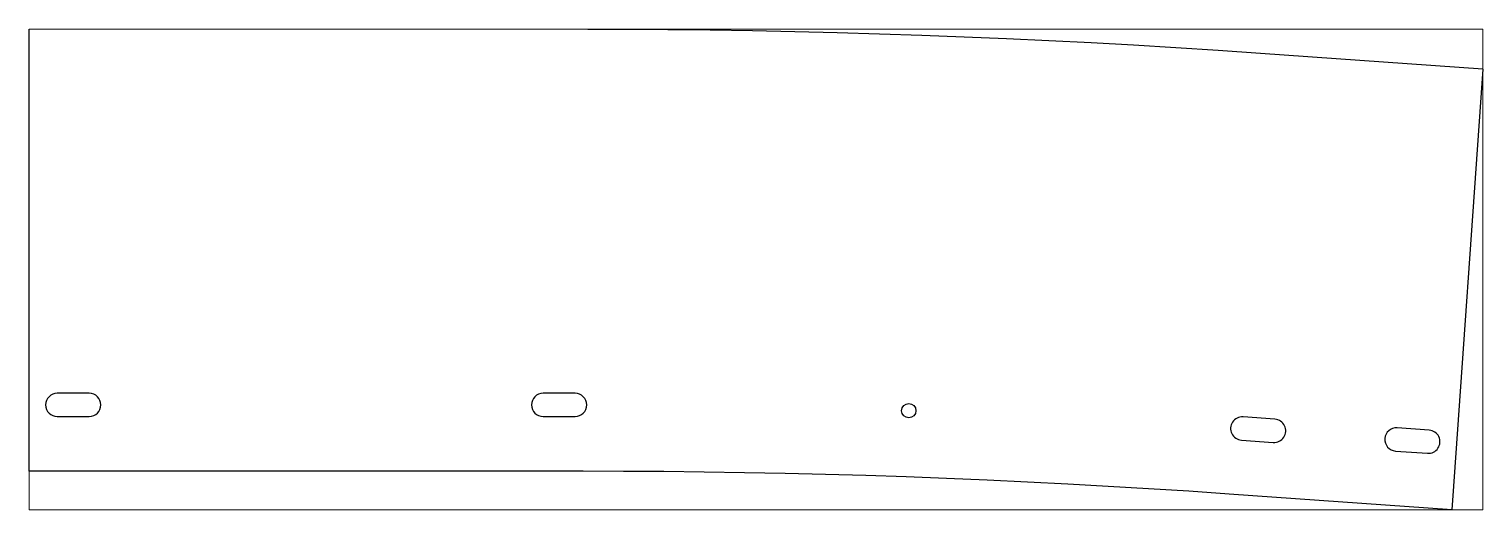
# Paper-space layout 'Layout1' of a CAD drawing. Header units: millimetres. Extents: x 0 to 257, y 55 to 140.
# The model-space entities are those that its viewports show. They can reach past a viewport. Long polylines and large blocks are cut down to what shows.
import ezdxf

# ---------------------------------------------------------------- set-up
doc = ezdxf.new("R2010")
doc.units = ezdxf.units.MM
doc.header["$LTSCALE"] = 10
doc.layers.add('BOLTS', color=6, linetype='Continuous')
doc.layers.add('MEMBERS', color=5, linetype='Continuous')

msp = doc.modelspace()

# ---------------------------------------------------------------- linework, layer by layer
at = {"layer": 'BOLTS', "color": 4, "linetype": 'Continuous'}
for p, q in [((327.25, 35.25), (312.75, 35.25)), ((547.25, 35.25), (532.75, 35.25)), ((312.75, 24.75), (327.25, 24.75)), ((532.75, 24.75), (547.25, 24.75)), ((864.19, 23.53), (849.73, 24.56)), ((848.99, 14.08), (863.45, 13.06)), ((934.02, 18.59), (919.55, 19.61)), ((918.81, 9.14), (933.28, 8.12))]:
    msp.add_line(p, q, dxfattribs=at)
at = {"layer": 'BOLTS', "color": 2, "linetype": 'Continuous'}
msp.add_circle((698.38, 27.39), 3.25, dxfattribs=at)
at = {"layer": 'BOLTS', "color": 4, "linetype": 'Continuous'}
for centre, start, end in [((312.75, 30), 90, 270), ((327.25, 30), 270, 90), ((532.75, 30), 90, 270), ((547.25, 30), 270, 90), ((849.36, 19.32), 85.95137, 265.95204), ((863.82, 18.3), 265.95138, 85.95204), ((919.18, 14.38), 85.95204, 265.95137), ((933.65, 13.35), 265.95137, 85.95204)]:
    msp.add_arc(centre, 5.25, start, end, dxfattribs=at)
at = {"layer": 'MEMBERS', "color": 3, "linetype": 'Continuous'}
for p, q in [((300, 0), (300, 200)), ((300, 200), (550.88, 200)), ((550.88, 200), (570.02, 199.95)), ((570.02, 199.95), (589.21, 199.83)), ((589.21, 199.83), (608.39, 199.62)), ((608.39, 199.62), (627.58, 199.32)), ((627.58, 199.32), (646.76, 198.94)), ((646.76, 198.94), (665.94, 198.47)), ((665.94, 198.47), (685.11, 197.92)), ((685.11, 197.92), (704.29, 197.29)), ((704.29, 197.29), (723.46, 196.57)), ((723.46, 196.57), (742.63, 195.76)), ((742.63, 195.76), (761.8, 194.88)), ((761.8, 194.88), (780.96, 193.9)), ((780.96, 193.9), (800.11, 192.84)), ((800.11, 192.84), (819.26, 191.7)), ((819.26, 191.7), (838.41, 190.47)), ((838.41, 190.47), (857.59, 189.16)), ((857.59, 189.16), (958.37, 182.03)), ((958.37, 182.03), (944.25, -17.47)), ((550.88, 0), (300, 0)), ((569.14, -0.04), (550.88, 0)), ((587.44, -0.16), (569.14, -0.04)), ((605.74, -0.36), (587.44, -0.16)), ((624.04, -0.65), (605.74, -0.36)), ((642.34, -1.01), (624.04, -0.65)), ((660.64, -1.45), (642.34, -1.01)), ((678.93, -1.98), (660.64, -1.45)), ((697.23, -2.58), (678.93, -1.98)), ((715.52, -3.27), (697.23, -2.58)), ((733.8, -4.04), (715.52, -3.27)), ((752.08, -4.89), (733.8, -4.04)), ((770.36, -5.81), (752.08, -4.89)), ((788.64, -6.82), (770.36, -5.81)), ((806.91, -7.91), (788.64, -6.82)), ((825.17, -9.08), (806.91, -7.91)), ((843.47, -10.34), (825.17, -9.08)), ((944.25, -17.47), (843.47, -10.34))]:
    msp.add_line(p, q, dxfattribs=at)

psp = doc.layouts.get("Layout1")

# ---------------------------------------------------------------- viewports
at = {"layer": '0'}
psp.add_viewport(center=(128.5, 97.5), size=(257, 84.8908), view_center_point=(629.18, 91.26), view_height=217.4684, dxfattribs=at)

doc.saveas('drawing.dxf')
